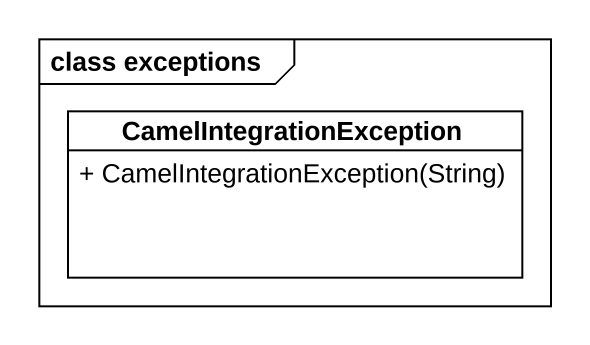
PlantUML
@startuml
mainframe class exceptions
hide circle
hide empty members
skinparam classAttributeIconSize 0
class CamelIntegrationException {
  + CamelIntegrationException(String)
}
@enduml
